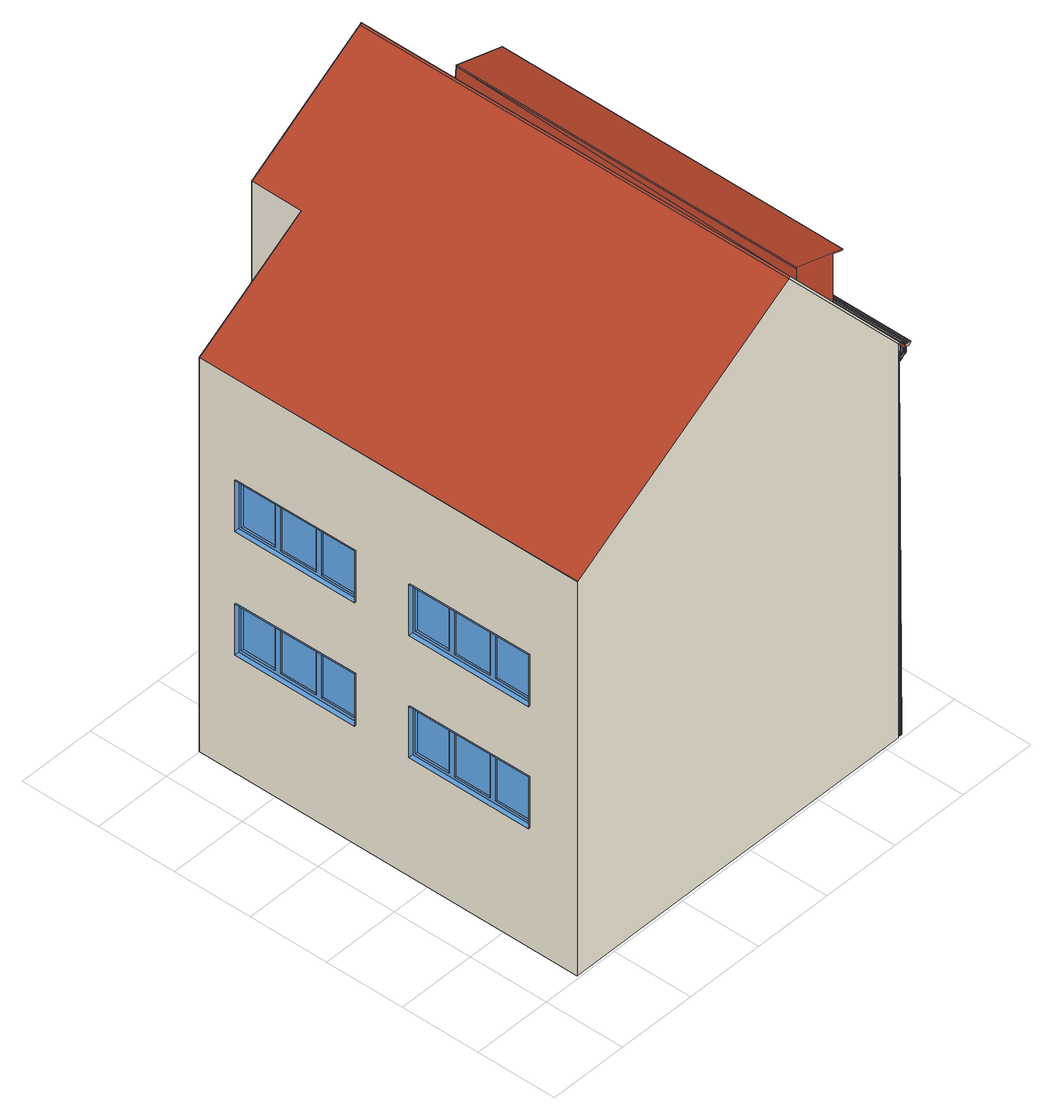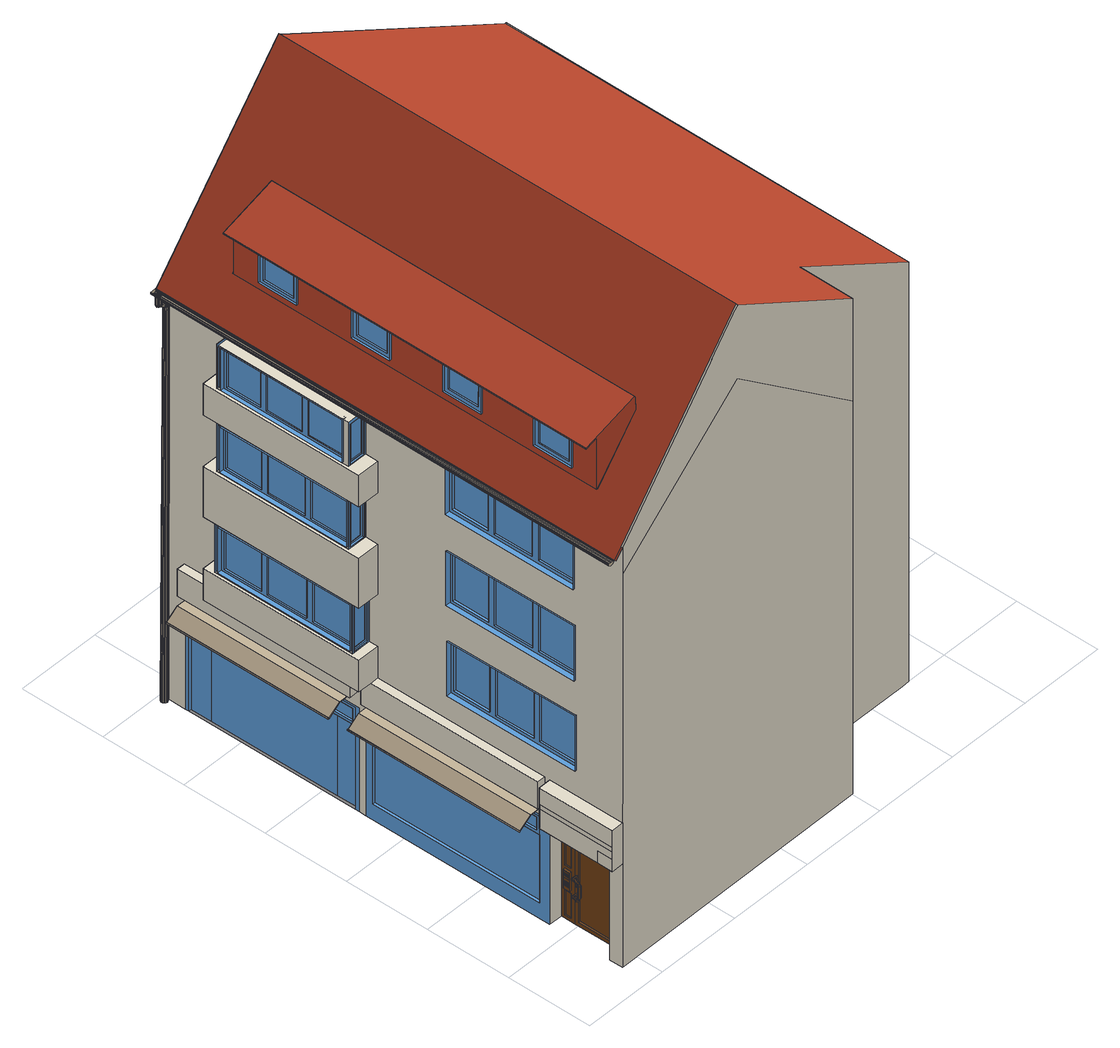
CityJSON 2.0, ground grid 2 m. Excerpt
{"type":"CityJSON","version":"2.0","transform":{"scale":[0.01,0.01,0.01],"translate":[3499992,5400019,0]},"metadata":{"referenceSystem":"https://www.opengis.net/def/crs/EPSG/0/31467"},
"CityObjects":{
"building1":{"type":"Building","children":["building1-1","building1-2"],"geometry":[{"type":"MultiSurface","lod":"3","boundaries":[[[0,1,2,3,4,5]],[[6,7,8,9,10,11]],[[12,8,7,13,14,15,16,17,18,19,20,1,2,3,4,5,0,21]],[[22,23,14,13]],[[24,25,26,27]],[[24,28,29,30,31,32,33,25]],[[34,35,26,25,33]],[[35,36,37,38,39,40,27,26]],[[40,41,28,24,27]],[[38,37,42,43],[44,45,46,47]],[[48,49,43,42]],[[50,51,52,53]],[[51,50,54,55]],[[56,57,52,51,55,58,59,60]],[[52,57,61,53]],[[61,54,50,53]],[[62,63,64,65,66,67]],[[60,68,69,64,63,56]],[[62,67,70,71,59,58]],[[72,73,74,75]],[[76,77,73,72]],[[77,78,79,80,74,73]],[[80,81,75,74]],[[81,82,83,84,85,86,87,76,72,75]],[[78,79,82,87]],[[78,87,76,77]],[[81,82,79,80]],[[88,89,90,91]],[[92,90,89,93]],[[86,85,94,95,84,83,91,90,92]],[[86,85,96,97,84,83,82,87]],[[98,99,29,28,100]],[[101,102,99,98]],[[102,30,29,99]],[[41,103,100,28]],[[103,101,98,100]],[[33,32,104,105,106]],[[31,107,104,32]],[[107,108,105,104]],[[108,109,106,105]],[[109,34,33,106]],[[110,111,112,113]],[[114,115,110,113]],[[115,116,117,118,111,110]],[[117,116,119,120,23,22,121,122]],[[22,114,113,112,123,124,121]],[[111,118,123,112]],[[117,122,125,124,123,118]],[[121,124,125,122]],[[14,23,120,126,15]],[[116,18,17,127,119]],[[12,21,128,129,20,19,130,116,115,114,131,132,133,134,135,136],[79,78,77,76,87,93,89,88,82,81,80],[56,63,62,58,55,54,61,57],[137,138,139,140],[141,142,143,144],[145,146,147,148],[108,107,31,30,102,101,103,41,40,39,49,48,36,35,34,109]],[[149,150,151,152]],[[60,59,71,66,65,68],[153,154,155,156]],[[36,48,42,37],[157,158,159,160]],[[161,162,163,164]],[[165,161,164,166]],[[167,165,166,168]],[[162,167,168,163]],[[163,168,166,164]],[[18,116,130,19],[167,162,161,165],[169,170,171,172,173,174,175,176,177,178]],[[150,179,180,151]],[[179,181,182,180]],[[181,149,152,182]],[[173,172,171,174],[179,150,149,181]],[[151,180,182,152]],[[183,184,185,186]],[[186,185,187,188]],[[189,190,188,187]],[[184,189,187,185]],[[191,192,193,194]],[[195,196,197,198]],[[174,171,170,175],[195,199,200,196]],[[200,199,201,202]],[[196,200,202,197]],[[201,198,197,202]],[[203,204,193,192]],[[175,170,169,176],[184,183,190,189]],[[199,195,198,201]],[[205,206,191,194]],[[190,183,186,188]],[[176,169,178,177],[203,206,205,204]],[[204,205,194,193]],[[206,203,192,191]],[[207,208,209,210,1,20,129,128,21,0,211,212,213]],[[4,3,214,215]],[[5,4,215,216]],[[211,0,5,216]],[[217,211,216,215,214,218,210,219,220]],[[1,210,218,2]],[[218,214,3,2]],[[221,222,223,224]],[[222,225,226,223]],[[227,228,229,230]],[[225,231,232,226]],[[231,221,224,232]],[[226,232,224,223]],[[220,207,213,217],[231,225,222,221]],[[219,208,207,220],[233,234,235,236]],[[235,234,237,238]],[[236,235,238,239]],[[233,236,239,240]],[[234,233,240,237]],[[237,240,239,238]],[[210,209,208,219],[241,242,243,244]],[[243,242,245,246]],[[244,243,246,247]],[[241,244,247,248]],[[242,241,248,245]],[[245,248,247,246]],[[249,250,229,228]],[[250,251,230,229]],[[217,213,212,211],[249,252,251,250]],[[251,252,227,230]],[[252,249,228,227]],[[253,254,96,97],[255,256,257,258],[259,260,261,262],[263,264,265,266]],[[95,94,254,253]],[[84,95,253,97]],[[263,266,267,268]],[[258,257,269,270]],[[85,84,97,96]],[[264,263,268,271]],[[262,261,272,273]],[[260,259,274,275]],[[275,274,273,272]],[[259,262,273,274]],[[256,255,276,277]],[[255,258,270,276]],[[261,260,275,272]],[[265,264,271,278]],[[266,265,278,267]],[[271,268,267,278]],[[257,256,277,269]],[[94,85,96,254]],[[277,276,270,269]],[[279,280,281,282]],[[283,279,282,284]],[[285,283,284,286]],[[287,288,289,290]],[[119,127,291,126,120]],[[16,291,127,17],[292,293,294,295],[296,297,298,299],[300,301,302,303]],[[280,304,305,281]],[[304,280,279,283,285,306]],[[307,308,287,290]],[[309,307,290,289]],[[310,309,289,288]],[[308,310,288,287]],[[311,312,313,314]],[[306,285,286,315]],[[304,306,315,305]],[[281,305,316,317]],[[282,281,317,318]],[[284,282,318,319]],[[286,284,319,320]],[[315,286,320,321]],[[305,315,321,316]],[[317,316,322,323]],[[318,317,323,324]],[[319,318,324,325]],[[320,319,325,326]],[[321,320,326,327]],[[316,321,327,322]],[[323,322,328,329]],[[324,323,329,330]],[[325,324,330,331]],[[326,325,331,332]],[[327,326,332,333]],[[322,327,333,328]],[[329,328,334,335]],[[330,329,335,336]],[[331,330,336,337]],[[332,331,337,338]],[[333,332,338,339]],[[328,333,339,334]],[[335,334,340,341]],[[336,335,341,342]],[[337,336,342,343]],[[338,337,343,344]],[[339,338,344,345]],[[334,339,345,340]],[[341,340,346,347]],[[342,341,347,348]],[[343,342,348,349]],[[344,343,349,350]],[[345,344,350,351]],[[340,345,351,346]],[[347,346,352,353]],[[348,347,353,354]],[[349,348,354,355]],[[350,349,355,356]],[[351,350,356,357]],[[346,351,357,352]],[[353,352,358,359]],[[354,353,359,360]],[[355,354,360,361]],[[356,355,361,362]],[[357,356,362,363]],[[352,357,363,358]],[[359,358,364,365]],[[360,359,365,366]],[[361,360,366,367]],[[362,361,367,368]],[[363,362,368,369]],[[358,363,369,364]],[[365,364,370,371]],[[366,365,371,372]],[[367,366,372,373]],[[368,367,373,374]],[[369,368,374,375]],[[364,369,375,370]],[[15,126,291,16],[310,308,307,309],[304,280,279,283,285,306],[371,370,375,374,373,372],[376,377,378,379,380,381,382,383,384,385,386,387,388,389,390,391,392,393]],[[394,395,396,397,398,399,400,401,402,403,404,405,406,407,408,409,410,411],[412,413,414,415,416,417]],[[376,393,395,394]],[[393,392,396,395]],[[392,391,397,396]],[[391,390,398,397]],[[390,389,399,398]],[[389,388,400,399]],[[388,387,401,400]],[[387,386,402,401]],[[386,385,403,402]],[[385,384,404,403]],[[384,383,405,404]],[[383,382,406,405]],[[382,381,407,406]],[[381,380,408,407]],[[380,379,409,408]],[[379,378,410,409]],[[378,377,411,410]],[[377,376,394,411]],[[418,419,420,421]],[[301,300,419,418]],[[300,303,420,419]],[[303,302,421,420]],[[302,301,418,421]],[[297,296,422,423]],[[296,299,424,422]],[[299,298,425,424]],[[298,297,423,425]],[[426,427,428,429]],[[293,292,427,426]],[[292,295,428,427]],[[295,294,429,428]],[[294,293,426,429]],[[430,431,432,433,434]],[[431,430,435,436]],[[436,435,437,438]],[[439,435,430,434]],[[438,437,440,441]],[[442,437,435,439]],[[441,440,443,444,445]],[[443,440,437,442]],[[446,447,448,449]],[[449,448,450,451]],[[423,422,424,425],[433,432,431,436,438,441,445,444,443,442,439,434],[446,449,451,450,448,447],[451,452,453,454,455,450],[453,311,314,313,312,454]],[[452,455,454,453]],[[451,450,455,452]],[[453,454,312,311]],[[82,88,91,83],[456,457,458,459]],[[460,461,462,463],[464,465,466,467]],[[457,456,461,460]],[[456,459,462,461]],[[459,458,463,462]],[[458,457,460,463]],[[468,469,470,471]],[[465,464,469,468]],[[464,467,470,469]],[[467,466,471,470]],[[466,465,468,471]],[[472,90,89,473],[474,475,476,477]],[[478,479,480,481],[482,483,484,485]],[[475,474,479,478]],[[474,477,480,479]],[[477,476,481,480]],[[476,475,478,481]],[[486,487,488,489]],[[483,482,487,486]],[[482,485,488,487]],[[485,484,489,488]],[[484,483,486,489]],[[490,491,492,493],[494,495,496,497],[498,499,500,501],[502,503,504,505]],[[156,155,491,490]],[[153,156,490,493]],[[502,505,506,507]],[[497,496,508,509]],[[154,153,493,492]],[[503,502,507,510]],[[501,500,511,512]],[[499,498,513,514]],[[514,513,512,511]],[[498,501,512,513]],[[495,494,515,516]],[[494,497,509,515]],[[500,499,514,511]],[[504,503,510,517]],[[505,504,517,506]],[[510,507,506,517]],[[496,495,516,508]],[[155,154,492,491]],[[516,515,509,508]],[[68,65,64,69],[518,519,520,521]],[[522,523,524,525],[526,527,528,529]],[[519,518,523,522]],[[518,521,524,523]],[[521,520,525,524]],[[520,519,522,525]],[[530,531,532,533]],[[527,526,531,530]],[[526,529,532,531]],[[529,528,533,532]],[[528,527,530,533]],[[36,48,534,535],[536,158,159,537]],[[538,539,540,541],[542,543,544,545]],[[158,536,539,538]],[[536,537,540,539]],[[537,159,541,540]],[[159,158,538,541]],[[546,547,548,549]],[[543,542,547,546]],[[542,545,548,547]],[[545,544,549,548]],[[544,543,546,549]],[[38,43,49,39],[550,551,552,553]],[[554,555,556,557],[558,559,560,561]],[[551,550,555,554]],[[550,553,556,555]],[[553,552,557,556]],[[552,551,554,557]],[[562,563,564,565]],[[559,558,563,562]],[[558,561,564,563]],[[561,560,565,564]],[[560,559,562,565]],[[566,567,568,569],[570,571,572,573],[574,575,576,577],[578,579,580,581]],[[45,44,567,566]],[[46,45,566,569]],[[578,581,582,583]],[[573,572,584,585]],[[47,46,569,568]],[[579,578,583,586]],[[577,576,587,588]],[[575,574,589,590]],[[590,589,588,587]],[[574,577,588,589]],[[571,570,591,592]],[[570,573,585,591]],[[576,575,590,587]],[[580,579,586,593]],[[581,580,593,582]],[[586,583,582,593]],[[572,571,592,584]],[[44,47,568,567]],[[592,591,585,584]],[[594,595,596,597],[598,599,600,601],[602,603,604,605],[606,607,608,609]],[[137,140,595,594]],[[138,137,594,597]],[[606,609,610,611]],[[601,600,612,613]],[[139,138,597,596]],[[607,606,611,614]],[[605,604,615,616]],[[603,602,617,618]],[[618,617,616,615]],[[602,605,616,617]],[[599,598,619,620]],[[598,601,613,619]],[[604,603,618,615]],[[608,607,614,621]],[[609,608,621,610]],[[614,611,610,621]],[[600,599,620,612]],[[140,139,596,595]],[[620,619,613,612]],[[622,623,624,625],[626,627,628,629],[630,631,632,633],[634,635,636,637]],[[141,144,623,622]],[[142,141,622,625]],[[634,637,638,639]],[[629,628,640,641]],[[143,142,625,624]],[[635,634,639,642]],[[633,632,643,644]],[[631,630,645,646]],[[646,645,644,643]],[[630,633,644,645]],[[627,626,647,648]],[[626,629,641,647]],[[632,631,646,643]],[[636,635,642,649]],[[637,636,649,638]],[[642,639,638,649]],[[628,627,648,640]],[[144,143,624,623]],[[648,647,641,640]],[[650,651,652,653],[654,655,656,657],[658,659,660,661],[662,663,664,665]],[[147,146,651,650]],[[148,147,650,653]],[[662,665,666,667]],[[657,656,668,669]],[[145,148,653,652]],[[663,662,667,670]],[[661,660,671,672]],[[659,658,673,674]],[[674,673,672,671]],[[658,661,672,673]],[[655,654,675,676]],[[654,657,669,675]],[[660,659,674,671]],[[664,663,670,677]],[[665,664,677,666]],[[670,667,666,677]],[[656,655,676,668]],[[146,145,652,651]],[[676,675,669,668]],[[70,67,66,71],[678,679,680,681]],[[682,683,684,685],[686,687,688,689]],[[679,678,683,682]],[[678,681,684,683]],[[681,680,685,684]],[[680,679,682,685]],[[690,691,692,693]],[[687,686,691,690]],[[686,689,692,691]],[[689,688,693,692]],[[688,687,690,693]],[[694,695,696,697],[698,699,700,701],[702,703,704,705],[706,707,708,709],[710,711,712,713]],[[710,713,714,715]],[[715,716,711,710]],[[713,712,717,714]],[[716,715,714,717],[718,719,720,721]],[[712,711,716,717]],[[722,723,724,725]],[[719,718,723,722]],[[718,721,724,723]],[[721,720,725,724]],[[720,719,722,725]],[[698,701,726,727]],[[727,728,699,698]],[[701,700,729,726]],[[728,727,726,729],[730,731,732,733]],[[700,699,728,729]],[[734,735,736,737]],[[731,730,735,734]],[[730,733,736,735]],[[733,732,737,736]],[[732,731,734,737]],[[706,709,738,739]],[[739,740,707,706]],[[709,708,741,738]],[[740,739,738,741],[742,743,744,745]],[[708,707,740,741]],[[746,747,748,749]],[[743,742,747,746]],[[742,745,748,747]],[[745,744,749,748]],[[744,743,746,749]],[[702,705,750,751]],[[751,752,703,702]],[[705,704,753,750]],[[752,751,750,753],[754,755,756,757]],[[704,703,752,753]],[[758,759,760,761]],[[755,754,759,758]],[[754,757,760,759]],[[757,756,761,760]],[[756,755,758,761]],[[762,763,10,9],[764,765,766,767],[768,769,770,771],[772,773,774,775],[776,777,778,779]],[[780,781,782,783],[784,785,786,787],[788,789,790,791],[792,793,794,795]],[[765,764,781,780]],[[766,765,780,783]],[[792,795,796,797]],[[787,786,798,799]],[[767,766,783,782]],[[793,792,797,800]],[[791,790,801,802]],[[789,788,803,804]],[[804,803,802,801]],[[788,791,802,803]],[[785,784,805,806]],[[784,787,799,805]],[[790,789,804,801]],[[794,793,800,807]],[[795,794,807,796]],[[800,797,796,807]],[[786,785,806,798]],[[764,767,782,781]],[[806,805,799,798]],[[808,809,810,811],[812,813,814,815],[816,817,818,819],[820,821,822,823]],[[769,768,809,808]],[[770,769,808,811]],[[820,823,824,825]],[[815,814,826,827]],[[771,770,811,810]],[[821,820,825,828]],[[819,818,829,830]],[[817,816,831,832]],[[832,831,830,829]],[[816,819,830,831]],[[813,812,833,834]],[[812,815,827,833]],[[818,817,832,829]],[[822,821,828,835]],[[823,822,835,824]],[[828,825,824,835]],[[814,813,834,826]],[[768,771,810,809]],[[834,833,827,826]],[[836,837,838,839],[840,841,842,843],[844,845,846,847],[848,849,850,851]],[[776,779,837,836]],[[777,776,836,839]],[[848,851,852,853]],[[843,842,854,855]],[[778,777,839,838]],[[849,848,853,856]],[[847,846,857,858]],[[845,844,859,860]],[[860,859,858,857]],[[844,847,858,859]],[[841,840,861,862]],[[840,843,855,861]],[[846,845,860,857]],[[850,849,856,863]],[[851,850,863,852]],[[856,853,852,863]],[[842,841,862,854]],[[779,778,838,837]],[[862,861,855,854]],[[864,865,866,867],[868,869,870,871],[872,873,874,875],[876,877,878,879]],[[772,775,865,864]],[[773,772,864,867]],[[876,879,880,881]],[[871,870,882,883]],[[774,773,867,866]],[[877,876,881,884]],[[875,874,885,886]],[[873,872,887,888]],[[888,887,886,885]],[[872,875,886,887]],[[869,868,889,890]],[[868,871,883,889]],[[874,873,888,885]],[[878,877,884,891]],[[879,878,891,880]],[[884,881,880,891]],[[870,869,890,882]],[[775,774,866,865]],[[890,889,883,882]],[[6,11,10,763,892]],[[763,762,893]],[[9,8,12,136,135,134,133,894,895,762]],[[132,896,897,898]],[[894,133,899,900]],[[892,901,902,7,6]],[[131,903,902,901,896,132]],[[13,7,902,903,131,114,22]],[[896,901,892,763,893,895,894]],[[898,897,900,899,904,905],[906,694,907,908,909,910,911]],[[896,894,900,897]],[[912,913,905,904]],[[133,132,913,912]],[[132,898,905,913]],[[899,133,912,904]],[[694,697,914,915,916,917,909]],[[695,910,918,919,920,921,696]],[[920,919,916,915]],[[918,917,916,919]],[[914,921,920,915]],[[697,696,921,914]],[[909,918,910]],[[918,909,917]],[[694,909,908,907]]],"semantics":{"surfaces":[{"type":"GroundSurface"},{"type":"WallSurface"},{"type":"Window"},{"type":"Door"},{"type":"RoofSurface"}],"values":[0,0,0,1,1,1,1,1,1,1,1,1,1,1,1,1,1,1,1,1,1,1,1,1,1,1,1,1,1,1,1,1,1,1,1,1,1,1,1,1,1,1,1,1,1,1,1,1,1,1,1,1,1,1,2,2,2,2,2,2,2,2,2,2,2,2,2,2,2,2,2,2,2,2,2,2,2,2,2,2,2,2,2,2,2,2,2,2,2,2,2,2,2,2,2,2,2,2,2,2,2,2,2,2,2,2,2,2,2,2,2,2,2,2,2,2,2,2,2,2,2,2,2,2,2,2,2,2,2,2,2,2,2,2,2,3,3,3,3,3,3,3,3,3,3,3,3,3,3,3,3,3,3,3,3,3,3,3,3,3,3,3,3,3,3,3,3,3,3,3,3,3,3,3,3,3,3,3,3,3,3,3,3,3,3,3,3,3,3,3,3,3,3,3,3,3,3,3,3,3,3,3,3,3,3,3,3,3,3,3,3,3,3,3,3,3,3,3,3,3,3,3,3,3,3,3,3,3,3,3,3,3,3,3,3,3,3,3,3,3,3,3,3,3,3,3,3,3,3,3,3,3,3,3,3,3,3,3,2,2,2,2,2,2,2,2,2,2,2,2,2,2,2,2,2,2,2,2,2,2,2,2,2,2,2,2,2,2,2,2,2,2,2,2,2,2,2,2,2,2,2,2,2,2,2,2,2,2,2,2,2,2,2,2,2,2,2,2,2,2,2,2,2,2,2,2,2,2,2,2,2,2,2,2,2,2,2,2,2,2,2,2,2,2,2,2,2,2,2,2,2,2,2,2,2,2,2,2,2,2,2,2,2,2,2,2,2,2,2,2,2,2,2,2,2,2,2,2,2,2,2,2,2,2,2,2,2,2,2,2,2,2,2,2,2,2,2,2,2,2,2,2,2,2,2,2,2,2,2,2,2,2,2,2,2,2,2,2,2,2,2,2,2,2,4,2,2,2,2,2,2,2,2,2,2,2,2,2,2,2,2,2,2,2,2,2,2,2,2,2,2,2,2,2,2,2,2,2,2,2,2,2,2,2,2,1,2,2,2,2,2,2,2,2,2,2,2,2,2,2,2,2,2,2,2,2,2,2,2,2,2,2,2,2,2,2,2,2,2,2,2,2,2,2,2,2,2,2,2,2,2,2,2,2,2,2,2,2,2,2,2,2,2,2,2,2,2,2,2,2,2,2,2,2,2,2,2,2,2,2,2,2,2,2,2,2,1,1,1,1,1,1,1,1,4,4,4,4,4,4,4,4,4,4,4,4,4,4,4,4]}}]},
"building1-1":{"type":"BuildingInstallation","attributes":{"function":"1070"},"parents":["building1"],"geometry":[{"type":"MultiSurface","lod":"3","boundaries":[[[922,923,924,925]],[[926,927,923,922]],[[923,927,928,924]],[[926,929,930,931]],[[932,933,934,935]],[[922,936,935,934,937,929,926]],[[938,930,929,937]],[[939,932,935,936]],[[925,939,936,922]],[[939,925,931,930,938,933,932]],[[924,928,931,925]],[[927,926,931,928]],[[940,941,942,943]],[[944,945,941,940]],[[941,945,946,942]],[[944,947,948,949]],[[950,951,952,953]],[[940,954,953,952,955,947,944]],[[956,948,947,955]],[[957,950,953,954]],[[943,957,954,940]],[[957,943,949,948,956,951,950]],[[942,946,949,943]],[[945,944,949,946]]]}]},
"building1-2":{"type":"BuildingInstallation","attributes":{"function":"1070"},"parents":["building1"],"geometry":[{"type":"MultiSurface","lod":"3","boundaries":[[[958,959,960,904,961,962,963,964,965,966,967,968,969]],[[970,971,972,973,974,975,976,977,978,979,980,981,982]],[[983,984,985,986,987,988,989,990,991,992,993,994,995,996,997,998,999,1000,1001,1002,1003,1004,1005,1006]],[[1007,1008,1009,1010]],[[1011,1007,1010,1012]],[[1013,1011,1012,1014,1015]],[[1016,1013,1015,1017]],[[1018,1016,1017,1019,1020]],[[1021,1018,1020,1019,1022]],[[1023,1021,1022,1024]],[[1025,1023,1024,1026,1027]],[[1028,1025,1027,1029]],[[1030,1028,1029,1031]],[[1032,1030,1031,1033]],[[1034,1032,1033,1035]],[[1036,1034,1035,1037]],[[1038,1036,1037,1039]],[[1040,1038,1039,1041]],[[1042,1041,1043,1044]],[[1045,1042,1044,1046]],[[1047,1045,1046,1048]],[[1049,1047,1048,1050]],[[1051,1049,1050,1052]],[[1053,1051,1052,1054]],[[1055,1053,1054,1056]],[[1057,1055,1056,1058]],[[1009,1057,1058,1059]],[[1010,1009,1059,1060]],[[1010,1060,1012]],[[1029,1027,1061]],[[1031,1029,1061,1062]],[[1033,1031,1062,1063]],[[1035,1033,1063,1064]],[[1037,1035,1064,1065]],[[1039,1037,1065,1066]],[[1041,1039,1066,1043]],[[1067,1015,1068,1014,1012,1069]],[[1020,1017,1070,1071]],[[1072,1022,1020,1071]],[[1024,1073,1022,1072,1074]],[[1075,1027,1026,1073,1024,1074]],[[1076,1061,1027,1075]],[[1063,1062,1077,1078]],[[1079,1064,1063,1078]],[[1080,1065,1064,1079]],[[1081,1066,1065,1080,1082]],[[1083,1043,1066,1081,1084]],[[1085,1086,1087,1088]],[[1089,1085,1088,1090]],[[1091,985,984,1092]],[[1093,1094,1008,1007]],[[1095,1093,1007,1011]],[[1090,1088,1055,1057]],[[1096,987,986,1097]],[[1098,1099,1100,1101]],[[1101,1100,1038,1040]],[[1102,988,987,1096]],[[1008,1090,1057,1009]],[[1094,1089,1090,1008]],[[991,990,1103,1104]],[[1103,990,989,1105]],[[1106,1101,1040,1107]],[[1108,1109,1110,1111]],[[1099,1112,1113,1100]],[[1114,1106,1107,1115]],[[1105,989,988,1102]],[[1086,1108,1111,1087]],[[1097,986,985,1091]],[[992,991,1104,1116]],[[1109,1117,1118,1110]],[[979,1075,1074,980]],[[1117,1114,1115,1118]],[[1006,1005,1119,1120]],[[1112,1121,1122,1113]],[[1121,1123,1124,1122]],[[992,1116,1125,993]],[[1123,1126,1127,1124]],[[1111,1110,1049,1051]],[[993,1125,1128,994]],[[1129,1130,1131,1132]],[[1130,1133,1134,1131]],[[983,1006,1120,1135]],[[1133,1136,1137,1134]],[[1136,1138,1139,1137]],[[995,1140,1141,996]],[[1138,1142,1143,1139]],[[1088,1087,1053,1055]],[[994,1128,1140,995]],[[1142,1144,1145,1143]],[[1087,1111,1051,1053]],[[1141,1146,997,996]],[[1122,1124,1032,1034]],[[1126,1129,1132,1127]],[[1146,1147,998,997]],[[1107,1040,1041,1042]],[[1144,1148,1095,1145]],[[1147,1149,999,998]],[[1134,1137,1021,1023]],[[1137,1139,1018,1021]],[[1150,1151,1002,1001]],[[1148,1152,1093,1095]],[[1139,1143,1016,1018]],[[1002,1151,1153,1003]],[[1143,1145,1013,1016]],[[1100,1113,1036,1038]],[[1149,1154,1000,999]],[[1127,1132,1028,1030]],[[1118,1115,1045,1047]],[[1154,1150,1001,1000]],[[1110,1118,1047,1049]],[[1115,1107,1042,1045]],[[1003,1153,1155,1004]],[[1145,1095,1011,1013]],[[1131,1134,1023,1025]],[[1005,1004,1155,1119]],[[1113,1122,1034,1036]],[[1124,1127,1030,1032]],[[984,983,1135,1092]],[[1132,1131,1025,1028]],[[1152,1156,1094,1093]],[[1156,1157,1089,1094]],[[1157,1158,1085,1089]],[[1158,1159,1086,1085]],[[1159,1160,1108,1086]],[[1160,1161,1109,1108]],[[1161,1162,1117,1109]],[[1162,1163,1114,1117]],[[1163,1164,1106,1114]],[[1164,1098,1101,1106]],[[1165,1099,1098]],[[1165,1166,1112,1099]],[[1166,1167,1121,1112]],[[1167,1168,1123,1121]],[[1168,1169,1126,1123]],[[1169,1170,1129,1126]],[[1170,1171,1130,1129]],[[1171,1172,1133,1130]],[[1172,1173,1136,1133]],[[1173,1174,1138,1136]],[[1174,1175,1142,1138]],[[1175,1176,1144,1142]],[[1176,1177,1148,1144]],[[1177,1178,1152,1148]],[[1178,1179,1156,1152]],[[1179,1180,1157,1156]],[[1180,1181,1158,1157]],[[1182,1183,1179,1178]],[[1184,1185,1098,1186]],[[1092,1135,1187,1185]],[[1135,1120,1188,1187]],[[1091,1092,1135,1120,1119,1155,1153,1151,1150,1154,1149,1147,1146,1141,1140,1128,1125,1116,1104,1103,1105,1102,1096,1097]],[[1120,1119,1189,1188]],[[1091,1092,1185,1184]],[[1119,1155,1190,1189]],[[1097,1091,1184,1191]],[[1155,1153,1192,1190]],[[1096,1097,1191,1193]],[[1153,1151,1194,1192]],[[1102,1096,1193,1195]],[[1151,1150,1196,1194]],[[1105,1102,1195,1197]],[[1150,1154,1198,1196]],[[1103,1105,1197,1199]],[[1154,1149,1200,1198]],[[1104,1103,1199,1201]],[[1149,1147,1202,1200]],[[1116,1104,1201,1203]],[[1147,1146,1204,1202]],[[1125,1116,1203,1183]],[[1146,1141,1205,1204]],[[1128,1125,1183,1182]],[[1141,1140,1206,1205]],[[1140,1128,1182,1206]],[[1202,1204,1175,1174]],[[1187,1188,1166,1165]],[[1198,1200,1173,1172]],[[1191,1184,1186,1163]],[[1196,1198,1172,1171]],[[1203,1201,1181,1180]],[[1193,1191,1163,1207]],[[1197,1195,1161,1208]],[[1192,1194,1170,1169]],[[1195,1193,1207,1161]],[[1189,1190,1168,1167]],[[1199,1197,1208,1209]],[[1188,1189,1167,1166]],[[1201,1199,1209,1181]],[[1207,1163,1162]],[[1183,1203,1180,1179]],[[1181,1209,1159,1158]],[[1205,1206,1177,1176]],[[1208,1161,1160]],[[1206,1182,1178,1177]],[[1186,1164,1163]],[[1194,1196,1171,1170]],[[1207,1162,1161]],[[1209,1208,1160,1159]],[[1204,1205,1176,1175]],[[1200,1202,1174,1173]],[[1185,1187,1165,1098]],[[1186,1098,1164]],[[1190,1192,1169,1168]],[[975,1082,1080,1079]],[[976,975,1079]],[[904,1071,1070,1067,961]],[[965,964,1210]],[[965,1210,966]],[[963,1211,1212,1213,964]],[[981,1071,904,960,982]],[[978,1214,1076,1075,979]],[[966,1215,1216,1217,967]],[[961,1067,1069,1218,962]],[[968,973,972,969]],[[969,972,971,958]],[[958,971,970,959]],[[1213,1210,964]],[[966,1219,1215]],[[976,1079,1078]],[[1056,1054,1219,1210]],[[1213,1058,1056,1210]],[[1069,1012,1060,1220,1218]],[[974,1084,1081,1082,975]],[[1216,1052,1050,1221,1217]],[[1077,1062,1061,1076,1214]],[[962,1218,1220,1211,963]],[[1220,1060,1059,1212,1211]],[[1222,1048,1046,1223]],[[967,1217,1221,1222,1223,1224,1083,1084,974,973,968]],[[1223,1046,1044,1224]],[[1224,1044,1043,1083]],[[1221,1050,1048,1222]],[[977,1078,1077,1214,978]],[[1212,1059,1058,1213]],[[976,1078,977]],[[980,1074,1072,1071,981]],[[1070,1017,1068,1015,1067]],[[966,1210,1219]],[[1219,1054,1052,1216,1215]]]}]}
},
"vertices":[
[1042,69,0],[1040,479,0],[1033,479,0],[1034,428,0],[1035,120,0],[1035,69,0],[398,1002,0],[399,1132,0],[399,7,0],[98,7,0],[98,1001,0],[115,1001,0],[1042,7,0],[1039,1137,0],[1039,1105,0],[1007,1105,0],[1007,991,0],[1007,958,0],[1039,958,0],[1040,506,0],[1040,488,0],[1042,62,0],[1039,1137,255],[1039,1105,255],[1093,151,355],[1092,534,355],[1092,534,433],[1093,151,433],[1060,151,355],[1060,482,355],[1040,482,355],[1040,510,355],[1060,510,355],[1059,534,355],[1040,534,355],[1040,534,433],[1040,513,433],[1087,513,433],[1087,174,433],[1041,173,433],[1041,151,433],[1041,151,355],[1087,513,558],[1087,174,558],[1087,181,548],[1087,508,550],[1087,508,436],[1087,181,436],[1040,513,558],[1041,173,558],[1092,534,560],[1092,534,684],[1093,151,684],[1093,151,560],[1040,534,560],[1040,534,684],[1041,179,684],[1041,151,684],[1040,504,684],[1087,504,684],[1087,179,684],[1041,151,560],[1040,504,805],[1041,179,805],[1043,179,805],[1087,179,805],[1087,504,805],[1042,504,805],[1087,179,685],[1043,179,685],[1042,504,685],[1087,504,685],[1093,151,888],[1093,151,810],[1092,534,810],[1092,534,888],[1041,151,888],[1041,151,810],[1041,179,810],[1040,504,810],[1040,534,810],[1040,534,888],[1040,504,888],[1087,504,888],[1087,488,888],[1087,188,888],[1087,179,888],[1041,179,888],[1040,504,997],[1041,180,997],[1087,180,997],[1087,504,997],[1087,179,997],[1041,179,997],[1087,188,991],[1087,488,993],[1078,188,888],[1077,488,888],[1061,58,289],[1060,482,289],[1061,58,355],[1042,58,289],[1040,482,289],[1042,58,355],[1060,510,289],[1058,945,289],[1058,945,355],[1040,510,289],[1039,945,289],[1039,945,355],[1068,958,355],[1068,958,315],[1068,1138,315],[1068,1138,355],[1039,1137,355],[1039,958,355],[1039,958,255],[1068,958,255],[1068,958,304],[1007,958,255],[1007,1105,255],[1068,1138,255],[1068,1100,255],[1068,1138,304],[1068,1138,285],[1068,1100,285],[1007,1105,217],[1007,958,217],[1042,62,255],[1040,488,255],[1040,506,255],[1039,1137,967],[1039,1137,1032],[1042,7,1032],[1042,7,1019],[1042,7,376],[1042,7,292],[1039,1016,992],[1039,1016,856],[1040,700,856],[1040,700,990],[1039,1018,769],[1039,1018,633],[1040,702,633],[1040,702,767],[1040,704,412],[1040,704,546],[1039,1020,549],[1039,1020,412],[1039,925,212],[1039,925,244],[1034,925,244],[1034,925,212],[1087,499,686],[1087,186,686],[1087,186,798],[1087,499,800],[1083,513,549],[1044,513,549],[1044,513,436],[1083,513,436],[1039,933,205],[1040,521,205],[1034,521,205],[1033,933,205],[1039,933,38],[1033,933,38],[1040,521,38],[1034,521,38],[1040,625,250],[1040,727,250],[1040,829,250],[1039,932,250],[1039,932,205],[1040,829,205],[1040,727,205],[1040,625,205],[1040,522,205],[1040,522,250],[1040,835,244],[1035,835,244],[1040,835,212],[1035,835,212],[1040,720,244],[1040,630,244],[1035,630,244],[1035,720,244],[1035,630,212],[1035,720,212],[1040,630,212],[1040,720,212],[1035,618,244],[1035,528,244],[1035,528,212],[1035,618,212],[1040,733,244],[1040,733,212],[1035,733,212],[1035,733,244],[1040,823,244],[1040,823,212],[1035,823,244],[1035,823,212],[1040,528,244],[1040,528,212],[1040,618,212],[1040,618,244],[1041,274,250],[1041,376,250],[1040,479,250],[1040,479,205],[1042,69,205],[1042,69,250],[1041,171,250],[1034,428,205],[1035,120,205],[1035,69,205],[1041,171,205],[1033,479,205],[1041,376,205],[1041,274,205],[1041,177,212],[1041,267,212],[1036,267,212],[1036,177,212],[1041,267,244],[1036,267,244],[1036,165,244],[1037,75,244],[1037,75,212],[1036,165,212],[1041,177,244],[1036,177,244],[1041,280,244],[1041,370,244],[1041,370,212],[1041,280,212],[1036,370,244],[1036,370,212],[1036,280,212],[1036,280,244],[1041,382,244],[1040,472,244],[1040,472,212],[1041,382,212],[1036,472,244],[1036,472,212],[1036,382,212],[1036,382,244],[1042,75,244],[1042,75,212],[1041,165,212],[1041,165,244],[1077,488,993],[1078,188,991],[1078,195,894],[1078,195,986],[1078,279,986],[1078,279,894],[1078,381,986],[1078,381,894],[1078,292,894],[1078,292,986],[1077,480,986],[1077,479,894],[1077,395,894],[1077,395,986],[1075,395,986],[1074,480,986],[1074,279,986],[1074,279,894],[1074,479,894],[1075,292,894],[1075,292,986],[1075,381,986],[1075,381,894],[1074,195,894],[1074,195,986],[1075,395,894],[1007,993,120],[1007,993,117],[1019,993,117],[1019,993,120],[1007,996,121],[1016,996,121],[1007,998,120],[1013,998,120],[1003,1097,206],[1003,1000,206],[1003,1000,9],[1003,1097,9],[1007,991,217],[1007,982,69],[1007,982,7],[1007,966,7],[1007,966,69],[1007,982,76],[1007,966,76],[1007,966,122],[1007,982,122],[1007,982,130],[1007,966,130],[1007,966,207],[1007,982,207],[1007,996,115],[1016,996,115],[1007,998,117],[1007,1097,9],[1007,1097,206],[1007,1000,9],[1007,1000,206],[1012,980,87],[1012,969,87],[1012,969,85],[1012,980,85],[1013,998,117],[1016,1000,115],[1019,999,117],[1019,999,120],[1016,1000,121],[1013,1000,120],[1013,1000,117],[1019,1007,115],[1021,1007,117],[1022,1008,120],[1019,1009,121],[1017,1009,120],[1016,1008,117],[1019,1009,114],[1021,1009,115],[1022,1012,117],[1019,1013,118],[1017,1012,117],[1016,1010,115],[1019,1010,112],[1021,1011,112],[1022,1014,113],[1019,1016,114],[1017,1015,114],[1016,1012,113],[1019,1010,85],[1021,1011,85],[1022,1014,84],[1019,1016,83],[1017,1015,84],[1016,1012,84],[1019,1008,82],[1021,1009,82],[1022,1012,80],[1019,1013,80],[1017,1012,80],[1016,1010,82],[1019,1006,78],[1021,1007,76],[1022,1008,73],[1019,1010,72],[1017,1009,74],[1016,1007,77],[1017,1000,78],[1019,999,76],[1019,999,73],[1016,1000,72],[1013,1000,74],[1014,1000,77],[1017,996,78],[1019,993,76],[1019,993,73],[1016,996,72],[1013,999,74],[1014,998,77],[1007,996,78],[1007,993,76],[1007,993,73],[1007,996,72],[1007,999,74],[1007,998,77],[1007,995,93],[1007,994,93],[1007,993,94],[1007,993,95],[1007,993,96],[1007,993,97],[1007,993,98],[1007,994,98],[1007,995,99],[1007,996,99],[1007,997,98],[1007,998,98],[1007,998,97],[1007,999,96],[1007,999,95],[1007,998,94],[1007,997,93],[1007,996,93],[1008,995,93],[1008,996,93],[1008,997,93],[1008,998,94],[1008,999,95],[1008,999,96],[1008,998,97],[1008,998,98],[1008,997,98],[1008,996,99],[1008,995,99],[1008,994,98],[1008,993,98],[1008,993,97],[1008,993,96],[1008,993,95],[1008,993,94],[1008,994,93],[1008,995,94],[1008,995,95],[1008,995,96],[1008,996,96],[1008,996,95],[1008,996,94],[1004,966,130],[1004,982,130],[1004,982,207],[1004,966,207],[1012,982,76],[1012,966,76],[1012,982,122],[1012,966,122],[1004,982,7],[1004,982,69],[1004,966,69],[1004,966,7],[1012,974,117],[1012,980,117],[1012,980,120],[1012,968,120],[1012,968,117],[1012,974,114],[1012,980,114],[1012,974,112],[1012,980,112],[1012,968,114],[1012,974,109],[1012,980,109],[1012,968,112],[1012,968,109],[1012,968,104],[1012,980,104],[1012,980,97],[1012,969,97],[1012,969,95],[1012,980,95],[1012,969,93],[1012,980,93],[1012,980,91],[1012,980,89],[1012,969,89],[1012,969,91],[1083,504,989],[1044,504,989],[1044,504,891],[1083,504,891],[1044,501,989],[1083,501,989],[1083,501,891],[1044,501,891],[1078,501,985],[1048,501,985],[1048,501,894],[1078,501,894],[1048,499,985],[1078,499,985],[1078,499,894],[1048,499,894],[1087,180,888],[1041,180,888],[1045,180,989],[1084,180,989],[1084,180,891],[1045,180,891],[1084,183,989],[1045,183,989],[1045,183,891],[1084,183,891],[1049,183,985],[1079,183,985],[1079,183,894],[1049,183,894],[1079,185,985],[1049,185,985],[1049,185,894],[1079,185,894],[1076,499,800],[1077,186,798],[1077,186,686],[1076,499,686],[1077,192,692],[1077,192,792],[1077,280,792],[1077,280,692],[1077,388,792],[1077,388,692],[1077,295,692],[1077,295,792],[1076,491,792],[1076,490,692],[1077,402,692],[1077,402,792],[1073,402,792],[1073,491,792],[1073,280,792],[1073,280,692],[1073,490,692],[1074,294,692],[1074,294,792],[1073,388,792],[1073,388,692],[1073,192,692],[1073,192,792],[1073,402,692],[1047,179,796],[1084,179,796],[1084,179,688],[1047,179,688],[1084,183,796],[1047,183,796],[1047,183,688],[1084,183,688],[1051,183,792],[1080,183,792],[1080,183,692],[1051,183,692],[1080,185,792],[1051,185,792],[1051,185,692],[1080,185,692],[1087,514,558],[1087,514,433],[1083,514,549],[1083,514,436],[1044,509,549],[1083,510,549],[1083,510,436],[1044,509,436],[1078,510,544],[1048,509,544],[1048,509,440],[1078,510,440],[1048,508,544],[1078,508,544],[1078,508,440],[1048,508,440],[1045,173,549],[1084,174,549],[1084,174,436],[1045,173,436],[1084,178,549],[1045,177,549],[1045,177,436],[1084,178,436],[1049,177,544],[1079,178,544],[1079,178,440],[1049,177,440],[1079,179,544],[1049,179,544],[1049,179,440],[1079,179,440],[1076,508,550],[1077,181,548],[1077,181,436],[1076,508,436],[1077,188,442],[1077,188,542],[1077,280,542],[1077,280,442],[1077,392,542],[1077,392,442],[1077,294,442],[1077,294,542],[1076,499,542],[1076,499,442],[1077,407,442],[1077,407,542],[1073,407,542],[1073,499,542],[1073,280,542],[1073,280,442],[1073,499,442],[1074,294,442],[1074,294,542],[1073,392,542],[1073,392,442],[1073,188,442],[1073,188,542],[1073,407,442],[1027,1016,992],[1028,700,990],[1028,700,856],[1027,1016,856],[1028,707,864],[1028,707,983],[1028,796,983],[1028,796,864],[1027,904,983],[1027,904,864],[1028,810,864],[1028,810,983],[1027,1008,983],[1027,1008,864],[1027,919,864],[1027,919,983],[1023,919,983],[1023,1008,983],[1023,796,983],[1023,796,864],[1023,1008,864],[1024,810,864],[1024,810,983],[1023,904,983],[1023,904,864],[1023,707,864],[1023,707,983],[1023,919,864],[1027,1018,769],[1028,702,767],[1028,702,633],[1027,1018,633],[1028,708,640],[1028,708,760],[1028,797,760],[1028,797,640],[1027,905,760],[1027,905,640],[1028,811,640],[1028,811,760],[1027,1009,760],[1027,1009,640],[1027,920,640],[1027,920,760],[1023,920,760],[1023,1009,760],[1023,797,760],[1023,797,640],[1023,1009,640],[1024,811,640],[1024,811,760],[1023,905,760],[1023,905,640],[1023,708,640],[1023,708,760],[1023,920,640],[1027,1020,549],[1028,704,546],[1028,704,412],[1027,1020,412],[1028,711,420],[1028,711,539],[1028,800,539],[1028,800,420],[1027,908,539],[1027,908,420],[1028,814,420],[1028,814,539],[1027,1012,539],[1027,1012,420],[1027,922,420],[1027,922,539],[1023,922,539],[1023,1012,539],[1023,800,539],[1023,800,420],[1023,1012,420],[1024,814,420],[1024,814,539],[1023,908,539],[1023,908,420],[1023,711,420],[1023,711,539],[1023,922,420],[1083,504,796],[1045,504,796],[1045,504,688],[1083,504,688],[1045,500,796],[1083,500,796],[1083,500,688],[1045,500,688],[1079,500,792],[1050,500,792],[1050,500,692],[1079,500,692],[1050,498,792],[1079,499,792],[1079,499,692],[1050,498,692],[1000,142,1090],[999,1038,1090],[999,1038,1216],[1000,142,1216],[1000,298,1105],[1000,203,1105],[1000,203,1198],[1000,298,1198],[1000,433,1198],[1000,528,1198],[1000,528,1105],[1000,433,1105],[999,658,1198],[999,753,1198],[999,752,1105],[999,657,1105],[999,881,1198],[999,976,1198],[999,976,1105],[999,881,1105],[995,881,1105],[995,881,1198],[995,976,1198],[995,976,1105],[995,966,1114],[995,891,1114],[995,891,1189],[995,966,1189],[992,891,1114],[992,966,1114],[992,966,1189],[992,891,1189],[996,298,1198],[996,298,1105],[996,203,1105],[996,203,1198],[996,212,1188],[996,287,1188],[996,287,1113],[996,212,1113],[992,287,1188],[992,212,1188],[992,212,1113],[992,287,1113],[995,657,1105],[995,658,1198],[995,753,1198],[995,752,1105],[995,742,1115],[995,667,1115],[995,668,1190],[995,743,1190],[992,667,1115],[992,742,1115],[992,743,1190],[992,668,1190],[996,433,1105],[996,433,1198],[996,528,1198],[996,528,1105],[996,518,1114],[996,443,1114],[996,443,1189],[996,518,1189],[992,443,1114],[992,518,1114],[992,518,1189],[992,443,1189],[98,7,1032],[98,1001,1032],[98,908,765],[98,592,767],[98,592,631],[98,908,631],[98,908,442],[98,592,445],[98,592,308],[98,908,308],[98,134,446],[98,134,310],[98,450,310],[98,450,444],[98,134,766],[98,134,630],[98,450,630],[98,450,764],[110,592,767],[110,908,765],[110,908,631],[110,592,631],[110,901,638],[110,901,757],[110,812,757],[110,812,638],[110,704,757],[110,704,638],[110,798,638],[110,798,757],[110,600,757],[110,601,638],[110,690,638],[110,690,757],[114,690,757],[114,600,757],[115,812,757],[115,812,638],[114,601,638],[114,798,638],[114,798,757],[114,704,757],[114,704,638],[115,901,638],[115,901,757],[114,690,638],[110,592,445],[110,908,442],[110,908,308],[110,592,308],[110,901,316],[110,901,435],[110,812,435],[110,812,316],[110,704,435],[110,704,316],[110,798,316],[110,798,435],[110,600,435],[110,601,316],[110,690,316],[110,690,435],[114,690,435],[114,600,435],[115,812,435],[115,812,316],[114,601,316],[114,798,316],[114,798,435],[114,704,435],[114,704,316],[115,901,316],[115,901,435],[114,690,316],[110,134,766],[110,450,764],[110,450,630],[110,134,630],[110,443,638],[110,443,757],[110,354,757],[110,354,638],[110,246,757],[110,246,638],[110,340,638],[110,340,757],[110,142,757],[110,143,638],[110,232,638],[110,232,757],[114,232,757],[114,142,757],[115,354,757],[115,354,638],[114,143,638],[114,340,638],[114,340,757],[114,246,757],[114,246,638],[115,443,638],[115,443,757],[114,232,638],[110,134,446],[110,450,444],[110,450,310],[110,134,310],[110,443,317],[110,443,436],[110,354,436],[110,354,317],[110,246,436],[110,246,317],[110,340,317],[110,340,436],[110,142,436],[110,143,317],[110,232,317],[110,232,436],[114,232,436],[114,142,436],[115,354,436],[115,354,317],[114,143,317],[114,340,317],[114,340,436],[114,246,436],[114,246,317],[115,443,317],[115,443,436],[114,232,317],[398,1002,1218],[100,263,1032],[721,7,1415],[101,7,1032],[718,1134,1415],[722,1134,1419],[1042,1137,1035],[1046,7,1035],[725,7,1419],[399,1132,1218],[399,1132,967],[719,1134,1235],[1063,7,1014],[1060,1137,1014],[999,486,1090],[1000,140,1090],[894,140,1216],[894,142,1216],[892,1038,1216],[997,1038,1090],[1059,7,1011],[1056,1137,1011],[1028,142,1207],[1029,142,1210],[895,142,1250],[894,142,1247],[894,1038,1247],[895,1038,1250],[1029,1038,1210],[1028,1038,1207],
[1106,471,260],[1106,471,263],[1107,71,263],[1107,71,260],[1105,471,261],[1105,471,263],[1106,71,263],[1075,471,282],[1076,71,282],[1106,71,261],[1076,71,281],[1042,71,281],[1040,471,281],[1075,471,281],[1104,471,260],[1040,471,282],[1042,71,282],[1105,71,260],[1104,941,259],[1104,941,262],[1105,517,262],[1105,517,259],[1103,941,260],[1103,941,262],[1104,517,262],[1073,941,281],[1074,517,281],[1104,517,260],[1074,517,280],[1040,516,280],[1039,940,280],[1073,941,280],[1103,941,259],[1039,940,281],[1040,516,281],[1104,517,259],
[1078,7,1014],[1078,7,1016],[1063,7,1016],[1064,7,1012],[1065,7,1011],[1067,7,1009],[1069,7,1009],[1071,7,1008],[1073,7,1009],[1074,7,1009],[1076,7,1011],[1077,7,1012],[1078,1137,1016],[1077,1137,1014],[1077,1137,1012],[1075,1137,1011],[1074,1137,1010],[1072,1137,1009],[1070,1137,1008],[1068,1137,1009],[1066,1137,1010],[1064,1137,1011],[1063,1137,1012],[1062,1137,1014],[1062,1137,1016],[1055,21,0],[1056,20,0],[1057,18,0],[1057,16,0],[1057,14,0],[1056,12,0],[1055,10,0],[1054,9,0],[1052,8,0],[1050,8,0],[1048,8,0],[1046,9,0],[1044,10,0],[1043,12,0],[1042,14,0],[1042,16,0],[1042,18,0],[1043,20,0],[1044,21,0],[1046,22,0],[1048,23,0],[1050,24,0],[1052,23,0],[1054,22,0],[1062,13,989],[1063,12,987],[1067,12,989],[1066,13,990],[1062,14,990],[1065,14,991],[1061,15,990],[1065,15,991],[1064,15,992],[1061,16,991],[1064,16,992],[1061,18,991],[1064,18,992],[1063,18,992],[1061,19,991],[1064,19,992],[1061,21,990],[1064,21,992],[1062,22,990],[1065,21,991],[1065,22,991],[1062,23,989],[1066,23,990],[1063,23,987],[1067,23,989],[1064,24,986],[1068,24,988],[1064,23,985],[1069,23,986],[1065,23,983],[1070,23,985],[1066,22,982],[1071,22,984],[1066,21,981],[1072,21,984],[1072,19,983],[1074,21,989],[1075,19,989],[1073,18,983],[1075,18,989],[1072,16,983],[1075,16,989],[1072,15,984],[1074,15,989],[1071,14,984],[1073,14,990],[1070,13,985],[1072,13,990],[1069,12,986],[1071,12,990],[1068,12,988],[1069,12,990],[1068,12,991],[1066,13,991],[1066,23,991],[1068,23,991],[1069,24,990],[1071,23,990],[1072,23,990],[1073,22,990],[1064,15,1012],[1064,15,991],[1065,14,1011],[1064,16,1013],[1063,18,1014],[1064,19,1013],[1064,21,991],[1064,21,1012],[1065,22,1011],[1066,23,1010],[1068,23,1009],[1069,24,1009],[1071,23,1008],[1072,23,1009],[1073,22,1009],[1073,23,1009],[1074,21,1010],[1074,21,1009],[1055,12,978],[1056,13,976],[1065,13,983],[1064,12,985],[1055,12,979],[1064,12,986],[1053,19,963],[1053,21,963],[1054,13,982],[1054,12,980],[1053,14,983],[1053,16,963],[1054,18,963],[1054,21,974],[1054,22,975],[1056,22,975],[1056,21,974],[1053,15,963],[1051,13,963],[1049,12,963],[1052,14,963],[1057,19,973],[1066,19,981],[1056,14,975],[1056,15,974],[1066,15,981],[1066,14,982],[1054,23,976],[1056,23,976],[1057,18,973],[1067,18,981],[1048,12,963],[1057,16,973],[1066,16,981],[1049,23,963],[1051,23,963],[1054,23,978],[1055,23,978],[1053,24,979],[1055,24,979],[1046,12,963],[1053,23,980],[1054,23,980],[1045,13,963],[1052,23,982],[1052,22,983],[1053,22,983],[1054,23,982],[1052,21,984],[1053,21,984],[1052,22,963],[1051,19,985],[1053,19,985],[1051,18,985],[1053,18,985],[1044,14,963],[1042,15,963],[1052,16,985],[1053,16,985],[1052,15,984],[1053,15,984],[1042,16,963],[1042,18,963],[1052,14,983],[1042,19,963],[1044,22,963],[1045,23,963],[1052,13,982],[1046,23,963],[1042,21,963],[1048,24,963],[1053,12,980],[1053,12,979],[1054,12,978],[1054,13,976],[1054,14,975],[1054,15,974],[1055,16,973],[1055,18,973],[1055,19,973],[1053,22,974],[1052,23,975],[1051,23,976],[1050,24,977],[1049,23,978],[1048,23,979],[1047,22,980],[1046,21,981],[1046,19,981],[1046,18,981],[1046,16,981],[1046,15,981],[1047,14,980],[1048,13,979],[1049,12,978],[1050,12,977],[1051,12,976],[1045,13,973],[1046,12,972],[1053,19,971],[1053,21,971],[1054,19,973],[1052,22,971],[1051,23,971],[1049,23,972],[1048,24,972],[1054,18,971],[1046,23,972],[1053,16,971],[1045,23,973],[1053,15,971],[1044,22,973],[1052,14,971],[1042,21,973],[1051,13,971],[1042,19,973],[1049,12,972],[1042,18,973],[1048,12,972],[1042,16,973],[1042,15,973],[1044,14,973],[1054,16,973],[1053,14,974],[1052,13,975],[1071,12,1008],[1067,12,1009],[1068,12,1009],[1069,12,1009],[1067,23,1009],[1073,13,1009],[1073,14,1009],[1074,15,1009],[1065,13,1011],[1072,13,1009],[1066,13,1010],[1074,15,1010],[1075,16,1010],[1075,18,1010],[1075,19,1010]
]}
